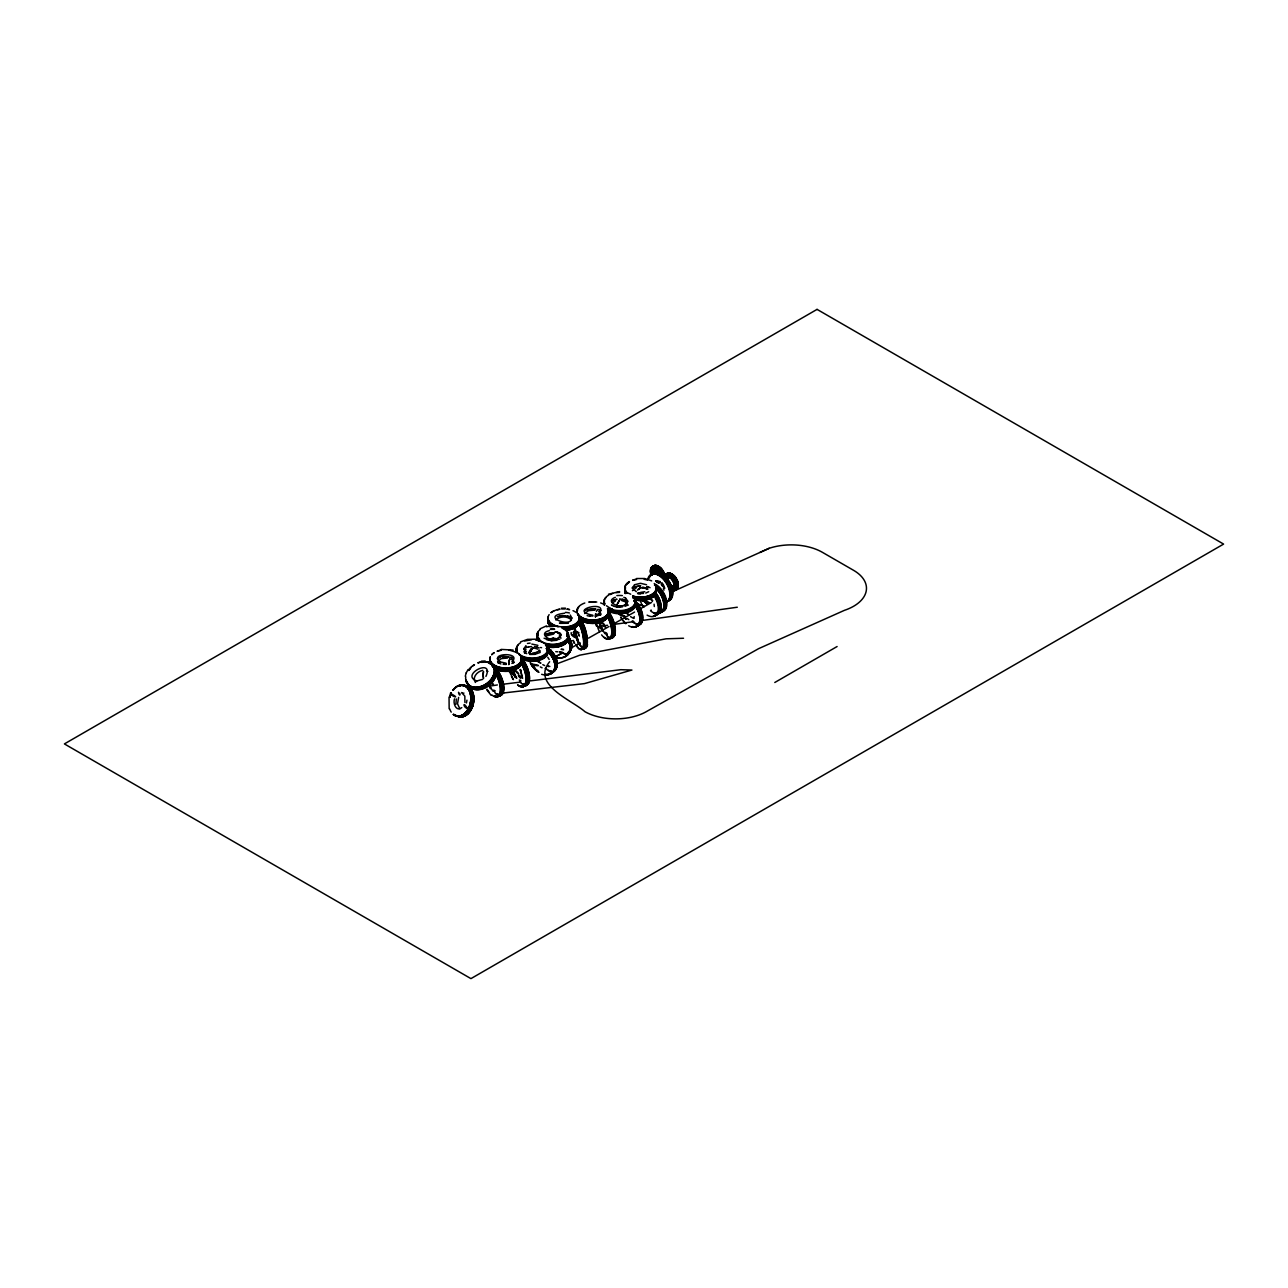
<?xml version="1.0" encoding="UTF-8"?>
<svg xmlns="http://www.w3.org/2000/svg" width="1288" height="1288" viewBox="0 0 1288 1288"><rect width="100%" height="100%" fill="white"/><g stroke="black" fill="none" stroke-linecap="round" stroke-linejoin="round"><path stroke-width="1.5" d="M467.222 687.261L466.53 686.665L466.981 687.47M453.457 714.534A15.826 10.803 -78.4 0 0 468.301 709.221A15.826 10.803 -78.4 0 0 468.091 688.339L468.027 688.275A15.826 10.803 -78.4 0 0 453.199 690.03A15.633 10.674 -78.4 0 1 455.743 687.583M521.527 676.039L521.399 677.681M540.574 647.526L541.588 647.687M646.721 586.99L647.8 587.199L647.091 586.748M493.191 666.685L492.901 666.154A15.633 11.27 -34.7 0 1 490.406 683.992A15.633 11.27 -34.7 0 1 470.233 687.245M616.92 606.761L617.29 603.637M634.002 618.176L634.195 616.549M449.045 697.033L449.158 708.819M454.535 698.821C452.635 703.779 456.66 712.167 461.78 707.611M456.322 698.949L455.855 704.327M464.904 702.443L464.839 696.148L461.668 692.509M466.449 702.99L466.948 700.157M510.177 671.676C515.313 677.005 519.064 678.422 509.163 671.74M595.716 623.794L596.473 626.049L600.836 628.592M556.69 632.231L556.98 632.263M647.027 587.231L647.558 586.716M459.8 693.234C460.669 696.921 458.576 694.296 458.512 692.252M465.258 676.281L466.208 672.899M553.148 647.284L551.2 647.268M659.504 610.979L656.091 613.265M450.43 693.298C451.122 696.534 461.201 699.223 451.267 693.894M458.625 697.452L457.514 703.812L459.8 708.69M555.869 620.027C559.588 616.018 567.477 615.889 571.421 619.931M584.672 613.555L588.519 610.641L594.943 610.126M466.224 672.867L468.075 669.567M485.93 676.393C494.495 657.154 459.494 675.073 476.882 680.966M497.571 661.646L501.257 658.635L507.633 658.023M523.958 651.599L525.955 649.41M632.44 590.677L636.32 587.763M664.028 599.419L664.028 598.598M612.331 602.848L615.358 601.11M539.575 650.569L536.629 652.388M612.202 608.918L608.918 608.274L612.251 609.594L606.423 605.73M608.918 610.077L612.202 611.43L607.34 608.886M549.638 661.71C530.849 684.797 572.242 700.237 584.945 711.701A44.066 25.438 0 0 0 647.252 711.121L758.584 648.669L844.429 610.335A44.066 25.438 0 0 0 853.558 570.31L822.404 552.327A44.066 25.438 0 0 0 769.21 548.286L759.92 552.455M571.18 632.569C570.375 636.964 581.242 640.329 571.518 634.26M586.523 645.739L587.07 644.564M530.157 662.354C530.833 666.604 547.368 666.427 531.702 663.996M525.955 645.61L523.765 649.023L526.406 651.841M511.932 661.613C522.413 651.953 488.281 652.694 500.034 661.887M598.807 613.796C610.56 599.21 566.06 610.045 592.866 615.245M634.598 584.736L632.183 588.085L636.32 591.723M625.566 604.297L627.981 601.432L625.566 598.067M597.165 623.907C593.559 626.338 604.008 627.739 600.836 628.592M557.302 631.684L556.464 632.118M450.478 693.202L451.38 693.008M567.509 653.37L569.151 651.068M540.042 628.818L546.466 625.888M545.951 635.982L553.679 634.05M557.946 638.252L561.021 635.515L560.441 633.149M556.223 656.333L562.003 653.145M638.88 623.489L640.2 622.716M774.78 682.495L837.103 646.528M555.997 656.526L562.904 652.63M571.389 647.832L579.922 643.002M588.471 638.156L608.999 626.532M614.118 623.634L634.565 612.074M641.376 608.21L651.599 602.43M557.221 616.807L562.164 615.567L567.911 616.195M498.118 658.329L497.313 658.748L500.211 657.331M513.381 662.74L514.202 662.322L511.883 663.433M585.396 610.254L584.607 610.673L587.537 609.288M633.197 587.376L632.424 587.779L640.555 585.621M611.8 600.949L616.904 599.162M600.208 614.94L600.997 614.537L595.861 616.276M626.95 605.457L627.739 605.054L625.356 606.117M482.775 679.34L476.85 680.966M549.654 639.17L553.132 638.075M520.561 641.891L527.484 639.363L535.631 639.186M523.701 648.701L526.599 647.284M540.236 652.452L535.55 654.111L529.593 654.24M499.873 657.524C500.855 653.966 517.856 659.504 511.127 657.395M526.261 647.478L529.062 646.624M613.539 635.628L611.381 636.449M597.085 614.569L598.84 613.78M672.642 591.627L769.21 548.286M469.331 707.289L471.038 706.516M608.467 594.219L619.592 591.562M609.788 594.686L612.669 593.414M634.565 584.736L640.555 583.303L646.544 584.736M615.358 597.31C604.153 601.222 619.528 609.53 625.582 604.297M645.755 593.076L648.701 591.707M624.116 605.811L625.34 605.424M527.211 683.171L522.864 683.848M501.531 693.427L499.309 694.2M557.366 663.658L579.809 655.173L666.057 638.816L683.526 638.252M549.348 630.621C537.16 633.438 551.055 643.082 557.978 638.236M559.861 639.138L551.393 640.539L544.067 638.236M468.784 707.965L473.243 706.098L473.099 704.874M468.671 708.126C463.761 709.72 461.941 699.77 467.029 707.692M482.839 670.34C478.331 671.177 473.791 675.186 474.242 680.08M462.424 693.427L463.938 693.073M524.747 640.989L531.606 639.75M599.322 623.086L602.72 623.295L603.991 626.387L605.634 627.143L603.605 623.505L601.238 622.329M536.661 652.372L532.459 653.129M662.354 609.852L660.309 610.061M573.53 632.118L575.446 631.506M573.224 632.585C577.909 627.449 579.954 639.685 579.197 635.177M586.974 609.594L595.426 608.661M634.807 586.716L640.555 585.831M644.789 591.723L640.555 592.383M613.845 600.063L616.614 599.403M559.105 616.276L564.997 615.761M568.25 623.006L559.443 623.086M567.815 623.279L559.845 623.344M551.2 632.601L545.565 634.179L554.033 632.794M556.835 640.297L551.522 640.748L546.514 639.605M598.196 626.58L600.192 627.208M600.015 626.322L607.582 625.276M614.296 624.342L633.841 621.621L634.485 623.151M642.986 620.349L737.283 607.228M497.377 684.942L489.021 686.246L488.683 685.152A15.826 7.116 69.2 0 0 490.406 688.661M503.222 684.218L520.755 682.06M528.627 681.078L620.832 669.696L631.925 670.034L584.494 683.606L503.608 692.976M548.108 665.88L549.879 666.476M501.096 649.41L513.091 650.054M528.74 646.866L531.702 646.576M502.352 656.912L508.309 656.783M535.212 654.352L529.835 654.465M535.132 653.708L529.626 653.805M502.755 657.331L508.261 657.234M589.807 609.369L595.652 609.337M643.179 593.011L637.93 593.011M622.217 606.358L616.968 606.358M636.481 578.521L644.628 578.521L651.68 580.872M616.002 592.625L619.592 592.351M643.533 593.43L637.576 593.43M619.592 607.002L622.587 606.777M562.196 616.228L564.981 616.211M565.158 623.054L562.518 623.07M551.232 633.245L554.017 633.229M554.194 640.072L551.538 640.088M481.422 661.163L485.093 661.002M481.277 662.338L484.626 662.193M549.268 626.612L553.309 626.451M551.731 671.129L550.99 671.145A2.995 1.723 0 0 1 548.559 670.227M604.12 601.335L604.764 604.33L604.12 602.043M561.375 608.21L565.496 608.161M561.649 608.983L565.271 608.95M564.659 613.233C536.871 616.437 578.715 630.621 570.278 615.036M652.372 601.126L649.876 598.356M551.055 650.118L549.123 649.265M655.399 613.346L653.386 612.863M636.964 623.988L634.952 623.505M498.601 694.264L497.152 694.087M531.815 644.064L537.901 645.352M506.071 663.175L500.002 661.871M506.184 663.996L503.511 663.867M503.206 664.286L506.2 664.447M592.721 608.693L595.7 608.902M592.883 616.067L590.242 615.889M563.661 649.78L561.053 649.297L563.355 649.329M637.866 593.671L640.555 593.881M619.592 598.952L625.356 600.063M619.592 599.612L622.217 599.806M616.614 606.777L619.592 607.212M553.115 638.075L557.205 638.88M555.756 651.648L557.801 651.809M514.765 670.211C519.515 676.248 520.642 674.493 514.572 669.68M534.456 646.512L537.515 647.349M534.021 647.977L537.901 649.152M508.824 649.989L515.184 651.937M660.068 610.303C661.952 611.494 667.458 609.272 665.494 607.26M569.618 651.728L569.892 651.648A15.826 12.123 32.8 0 0 567.267 635.419M560.86 651.648L559.443 651.857L563.081 653.29A3.494 2.013 0 0 0 566.253 653.982L568.443 653.885L569.892 650.456M541.652 674.332L545.049 675.121M587.119 615.648L589.904 616.308M644.145 579.278L647.494 580.083M622.297 599.162L627.401 600.949M621.798 600.611L625.582 601.882M614.392 606.407L616.904 607.018M492.885 665.832L492.692 665.767A15.633 11.27 -34.7 0 1 490.1 683.542A15.633 11.27 -34.7 0 1 469.927 686.794M642.487 600.788L649.571 602.752L643.42 600.739M581.564 646.721L579.809 645.401L580.147 643.581M638.204 604.475L643.936 606.02L638.542 604.281M618.417 613.555L620.478 615.423L625.501 616.662L619.254 613.764M567.509 615.922L572.323 618.047M547.754 666.299L548.656 666.653M546.595 668.456L545.146 668.456L548.141 670.34A3.494 2.013 0 0 0 550.958 671.418L553.148 671.628L555.756 668.343M537.804 640.458L541.169 641.746M498.134 694.828L503.592 693.218L503.222 691.946A3.494 2.013 0 0 0 503.045 691.447M536.999 647.059L539.205 647.961M526.776 653.644L524.313 652.63L525.069 653.016M500.903 663.98L497.925 662.676L498.681 663.062M498.118 694.812L496.959 694.329A3.494 2.013 0 0 1 495.091 692.702L493.546 690.159L495.156 690.819M633.632 618.417L630.557 616.646M597.938 609.256L600.884 610.609L600.111 610.206M627.465 592.77L630.718 594.219M623.827 597.31L625.582 598.083M613.845 606.117L611.462 605.054L612.251 605.457M562.164 652.114L563.452 653.129A2.995 1.723 0 0 0 566.173 653.708M542.812 664.656L544.647 665.542M540.252 666.894L542.087 667.796M486.526 670.629L487.927 671.434M577.008 631.587L579.004 632.891M560.86 634.807L558.912 633.712M652.742 600.691L650.295 598.212M651.39 610.19C646.769 610.142 661.903 617.982 659.875 610.496M632.955 620.832C628.447 620.896 643.42 628.56 641.44 621.138M522.735 678.116L520.352 676.103M511.481 659.182L513.783 661.291M627.208 613.7L628.802 614.762L626.258 613.072M627.272 618.546L628.818 619.689M643.678 600.691L647.236 604.12L643.276 600.82M598.727 611.365L600.9 613.507M625.566 601.866L627.981 605.215M559.314 635.853L561.021 638.14M491.195 695.375L486.848 689.982M492.177 683.252L493.449 684.588L491.469 683.348M520.899 680.611L519.322 680.048L520.787 682.463A3.494 2.013 0 0 0 522.654 684.089C524.635 685.425 530.672 684.073 528.74 681.207M537.869 661.243L540.896 663.175L537.434 661.356M537.917 637.158L539.624 639.991M537.837 637.174L539.624 639.267M606.712 633.133L605.038 632.36L606.584 635.048A3.494 2.013 0 0 0 608.355 636.707L610.222 637.48L615.004 635.258M475.594 682.463L474.773 681.561M539.253 650.086L540.171 651.245M607.872 608.564L607.904 608.596A15.826 9.145 0 0 1 597.004 619.898A15.826 9.145 0 0 1 577.539 613.507A15.826 9.145 0 0 0 597.004 619.705A15.826 9.145 0 0 0 608.065 608.467M518.903 675.202L520.803 677.713M518.903 675.733L520.449 677.971M518.323 675.524L519.708 677.552M487.041 689.193L488.909 691.881M662.209 583.19L663.739 585.428M661.871 583.062L664.85 588.23M661.517 583.319L664.302 588.117M661.211 584.35L662.451 586.169M547.77 657.25L549.155 659.456M580.035 643.195C574.995 641.971 586.877 653.064 587.537 644.531M493.014 666.041L493.111 666.17A15.826 11.415 -34.7 0 1 490.615 684.202A15.826 11.415 -34.7 0 1 470.184 687.502M573.337 640.41L574.609 643.211M572.919 640.571L574.19 643.372M520.594 669.567L522.268 677.681L520.352 669.535M520.094 669.937L520.851 672.014M663.401 588.149L663.996 590.162M654.079 604.185L654.32 606.535M607.163 633.986L607.051 635.048A2.995 1.723 0 0 0 607.179 635.467M496.54 693.83A2.995 1.723 0 0 1 496.041 693.508M655.689 584.333A15.826 9.145 60 0 1 666.508 600.16A15.826 9.145 60 0 1 661.291 611.687M656.349 587.731A15.826 9.145 60 0 1 664.544 603.267A15.826 9.145 60 0 1 659.054 612.975M655.125 584.816A15.633 9.032 60 0 1 665.816 600.433A15.826 9.145 60 0 1 660.567 612.106M660.664 611.832A15.633 9.032 60 0 0 665.816 600.433A15.826 9.145 60 0 0 654.964 584.752M654.433 585.042A15.826 9.145 60 0 1 665.252 600.868A15.826 9.145 60 0 1 660.036 612.412M656.88 587.425A15.826 9.145 60 0 1 665.172 604.7A15.826 9.145 60 0 1 656.88 612.396M655.753 588.181A15.633 9.032 60 0 1 663.851 603.525A15.633 9.032 60 0 1 658.426 613.12M655.624 588.149A15.826 9.145 60 0 1 663.819 603.686A15.826 9.145 60 0 1 658.329 613.394M664.85 576.67A7.808 4.508 60 0 1 672.996 579.503A7.808 4.508 60 0 1 673.544 589.389M665.848 576.171A7.487 4.315 60 0 1 673.334 580.486A7.487 4.315 60 0 1 673.334 589.131M666.057 576.428A7.148 4.138 60 0 1 673.64 581.387A7.148 4.138 60 0 1 672.159 589.147M666.315 577.571A6.247 3.606 60 0 1 670.13 577.233M672.352 579.197A6.247 3.606 60 0 1 672.352 588.02M672.304 579.391A5.651 3.268 60 0 1 674.268 585.138A5.651 3.268 60 0 1 671.338 587.296M666.427 578.811A5.651 3.268 60 0 1 671.338 578.376M666.492 578.135A5.651 3.268 60 0 1 672.787 580.808A5.651 3.268 60 0 1 671.95 587.586M666.266 577.877A6.005 3.462 60 0 1 672.932 580.711A6.005 3.462 60 0 1 672.062 587.924M665.107 577.314A7.1 4.106 60 0 1 673.012 580.679A7.1 4.106 60 0 1 671.966 589.196M664.833 577.04A7.487 4.315 60 0 1 672.642 579.761A7.487 4.315 60 0 1 673.157 589.228M664.64 576.734A7.873 4.54 60 0 1 672.851 579.584A7.873 4.54 60 0 1 673.399 589.534A9.064 5.232 60 0 0 676.796 579.858A9.064 5.232 60 0 0 666.154 574.512M652.726 566.72A9.177 5.297 60 0 1 659.182 566.768A9.177 5.297 60 0 1 664.608 575.382A9.177 5.297 60 0 1 674.799 579.632A9.177 5.297 60 0 1 673.544 590.596M673.463 590.645A9.177 5.297 60 0 0 674.799 579.632A9.177 5.297 60 0 0 664.689 575.253M673.415 590.548A9.064 5.232 60 0 0 674.751 579.664A9.064 5.232 60 0 0 664.753 575.334A9.064 5.232 60 0 1 674.751 579.664A9.064 5.232 60 0 1 673.511 590.5M665.043 575.156A9.064 5.232 60 0 1 675.685 580.502A9.064 5.232 60 0 1 672.256 590.178M664.978 575.076A9.177 5.297 60 0 1 675.749 580.469A9.177 5.297 60 0 1 672.288 590.274M672.787 589.872A9.064 5.232 60 0 0 676.216 580.196A9.177 5.297 60 0 0 665.51 574.77A9.064 5.232 60 0 1 676.216 580.196A9.177 5.297 60 0 1 672.803 589.968M666.186 574.384A9.177 5.297 60 0 1 676.941 579.777A9.177 5.297 60 0 1 673.479 589.582M671.112 573.901A7.873 4.54 60 0 1 676.49 578.666M677.375 580.502A7.873 4.54 60 0 1 677.923 582.385M677.375 586.926A7.873 4.54 60 0 1 676.49 587.747M674.542 586.314A5.651 3.268 60 0 1 671.708 586.04M667.715 579.117A5.651 3.268 60 0 1 669.712 576.267M672.384 574.657A7.808 4.508 60 0 1 676.281 578.779A7.1 4.106 60 0 0 671.257 574.593A7.148 4.138 60 0 1 674.912 577.443M677.166 580.614A7.808 4.508 60 0 1 677.713 582.466M676.281 587.795A7.808 4.508 60 0 1 675.137 588.149M674.204 586.684A6.005 3.462 60 0 1 672.078 586.121M670.984 585.316A6.005 3.462 60 0 1 669.953 584.237M667.973 580.115A6.005 3.462 60 0 1 668.408 576.638M674.059 586.378A5.651 3.268 60 0 1 672.062 585.847M671.032 585.09A5.651 3.268 60 0 1 670.066 584.06M668.198 580.18A5.651 3.268 60 0 1 669.229 576.316M672.594 587.022A7.487 4.315 60 0 1 669.953 584.672M671.225 574.223A7.487 4.315 60 0 1 676.329 578.747M677.182 580.502A7.487 4.315 60 0 1 677.697 582.289M672.545 586.732A7.1 4.106 60 0 1 670.034 584.511M677.391 582.24A7.1 4.106 60 0 0 676.892 580.55A7.148 4.138 60 0 1 677.263 582.353M672.384 586.877A7.148 4.138 60 0 1 669.857 584.639M672.417 587.119A7.487 4.315 60 0 1 671.048 586.121M671.048 574.319A7.487 4.315 60 0 1 676.152 578.859M677.005 580.614A7.487 4.315 60 0 1 677.52 582.385M660.164 581.677A7.808 4.508 60 0 1 656.268 581.291M660.164 572.645A7.808 4.508 60 0 0 652.903 567.911A7.808 4.508 60 0 0 651.486 575.334A7.487 4.315 60 0 1 652.823 568.33A7.487 4.315 60 0 1 659.794 572.87A7.1 4.106 60 0 0 653.032 568.636A7.1 4.106 60 0 0 651.744 575.398A7.487 4.315 60 0 1 653 568.217A7.487 4.315 60 0 1 659.971 572.774A7.148 4.138 60 0 0 653.177 568.491A7.148 4.138 60 0 0 651.889 575.301M659.971 581.403A7.487 4.315 60 0 1 656.22 581.033M659.794 581.5A7.487 4.315 60 0 1 656.059 581.13M660.019 581.822A7.873 4.54 60 0 1 656.091 581.419M651.277 575.43A7.873 4.54 60 0 1 652.71 567.96A7.873 4.54 60 0 1 660.019 572.725M658.796 581.419A7.148 4.138 60 0 1 656.268 580.743M658.603 581.468A7.1 4.106 60 0 1 656.091 580.808M660.084 582.933A9.177 5.297 60 0 1 656.848 582.063A9.064 5.232 60 0 0 658.587 582.627M651.229 575.076A9.177 5.297 60 0 1 653.596 566.205A9.177 5.297 60 0 1 662.467 574.062M650.73 572.854A9.064 5.232 60 0 1 654.481 566.253A9.064 5.232 60 0 1 662.483 574.029M658.909 582.546A9.177 5.297 60 0 1 657.234 581.838A9.064 5.232 60 0 0 658.893 582.466M662.853 573.852A9.177 5.297 60 0 0 654.755 565.996A9.177 5.297 60 0 0 650.971 572.661A9.064 5.232 60 0 1 654.771 566.092A9.064 5.232 60 0 1 662.789 573.852M659.198 582.385A9.177 5.297 60 0 1 657.508 581.677A9.064 5.232 60 0 0 659.182 582.289M651.245 568.62A9.177 5.297 60 0 1 656.671 566.269A9.177 5.297 60 0 1 663.127 573.675A9.064 5.232 60 0 0 656.671 566.35A9.064 5.232 60 0 0 651.326 568.684M657.766 581.452A9.064 5.232 60 0 0 659.424 582.16A9.177 5.297 60 0 1 657.766 581.532M651.567 568.539A9.064 5.232 60 0 1 656.928 566.221A9.177 5.297 60 0 1 663.384 573.546A9.064 5.232 60 0 0 656.928 566.221A9.177 5.297 60 0 0 651.486 568.475M654.368 573.643A7.873 4.54 60 0 1 653.805 568.459M659.182 566.801A7.873 4.54 60 0 1 664.56 574.657M654.642 573.611A7.487 4.315 60 0 1 654.111 568.668M662.966 571.035A7.487 4.315 60 0 1 664.334 574.561M654.626 573.707A7.148 4.138 60 0 1 654.127 568.99A6.247 3.606 60 0 1 658.973 571.47M662.596 571.26A7.148 4.138 60 0 1 663.384 572.935M655.029 573.82A6.005 3.462 60 0 1 655.029 568.926M654.884 574.013A5.651 3.268 60 0 1 656.349 568.555M654.69 573.949A6.247 3.606 60 0 1 654.69 568.845M652.871 574.158A9.064 5.232 60 0 1 652.243 572.001M652.871 566.736A9.064 5.232 60 0 1 659.263 566.801A9.064 5.232 60 0 1 664.624 575.317M654.835 572.468A5.651 3.268 60 0 1 655.866 568.604M654.079 569.022A6.247 3.606 60 0 0 652.501 573.466A6.005 3.462 60 0 1 653.982 569.344A6.005 3.462 60 0 1 658.683 571.711M653.064 573.482A5.651 3.268 60 0 1 654.497 569.457A5.651 3.268 60 0 1 658.925 571.679M652.726 573.691A5.651 3.268 60 0 1 654.143 569.65A5.651 3.268 60 0 1 658.587 571.872M651.905 574.818A15.633 9.032 60 0 1 669.293 582.208A15.633 9.032 60 0 1 667.007 600.981M653.724 572.919A15.826 9.145 60 0 1 670.517 583.883A15.826 9.145 60 0 1 667.232 601.061M649.828 576.01A15.633 9.032 60 0 1 666.138 581.677A15.633 9.032 60 0 1 667.216 601.464A15.633 9.032 60 0 0 665.976 581.774A15.633 9.032 60 0 0 649.667 576.106M651.39 574.899A15.826 9.145 60 0 1 669.003 582.385A15.826 9.145 60 0 1 666.685 601.383M650.698 575.285A15.826 9.145 60 0 1 668.311 582.788A15.826 9.145 60 0 1 665.993 601.786M649.249 578.151A15.633 9.032 60 0 1 665.461 579.761A15.633 9.032 60 0 1 667.748 601.158M647.864 578.747A15.826 9.145 60 0 1 664.286 580.373A15.826 9.145 60 0 1 666.604 602.06M608.628 614.247A15.826 9.145 0 0 1 597.004 623.118A15.826 9.145 0 0 1 579.149 618.932A15.826 9.145 0 0 0 597.004 622.941A15.826 9.145 0 0 0 608.628 614.054M608.628 612.798A15.826 9.145 0 0 1 597.004 621.685A15.826 9.145 0 0 1 579.149 617.499M576.976 612.927A15.826 9.145 0 0 1 577.475 610.56M608.065 609.305A15.826 9.145 0 0 1 597.004 620.542A15.826 9.145 0 0 1 577.539 614.151M576.976 611.784A15.826 9.145 0 0 1 577.475 609.417M608.628 612.267A15.826 9.145 0 0 1 597.004 621.154A15.826 9.145 0 0 1 579.149 616.968M576.976 612.396A15.826 9.145 0 0 1 577.475 610.029M608.065 609.111A15.826 9.145 0 0 1 597.004 620.349A15.826 9.145 0 0 1 577.539 613.957M576.976 611.607A15.826 9.145 0 0 1 577.475 609.24M576.976 611.14A15.826 9.145 0 0 1 579.037 606.567M589.952 602.092A15.826 9.145 0 0 1 595.442 602.076M576.976 610.963A15.826 9.145 0 0 1 584.8 603.009M588.6 602.076A15.826 9.145 0 0 1 596.795 602.043M600.627 602.945A15.826 9.145 0 0 1 603.927 604.378M608.628 613.603A15.826 9.145 0 0 1 597.004 622.474A15.826 9.145 0 0 1 579.149 618.288M608.628 613.41A15.826 9.145 0 0 1 597.004 622.281A15.826 9.145 0 0 1 579.149 618.095M634.887 602.237A15.826 9.145 0 0 1 627.514 612.524A15.826 9.145 0 0 1 608.403 611.076M603.766 604.603A15.826 9.145 0 0 1 604.314 602.237M616.839 595.603A15.826 9.145 0 0 1 622.346 595.603M634.887 600.981A15.826 9.145 0 0 1 627.514 611.269A15.826 9.145 0 0 1 608.403 609.82M603.766 603.348A15.826 9.145 0 0 1 604.314 600.981M634.71 601.625A15.633 9.032 0 0 1 627.417 611.784A15.633 9.032 0 0 1 608.548 610.335M603.959 603.959A15.633 9.032 0 0 1 604.491 601.625M633.31 597.648A15.826 9.145 0 0 1 629.236 609.466A15.826 9.145 0 0 1 608.403 608.677M604.314 604.571A15.826 9.145 0 0 1 605.891 597.648M634.71 600.482A15.633 9.032 0 0 1 627.417 610.641A15.633 9.032 0 0 1 608.548 609.208M604.491 605.151A15.633 9.032 0 0 1 604.491 600.482M633.149 597.052A15.633 9.032 0 0 1 629.124 608.725A15.633 9.032 0 0 1 608.548 607.952M604.491 603.895A15.633 9.032 0 0 1 608.548 595.185M607.517 616.823A15.633 6.698 70.4 0 1 611.204 636.111A15.633 6.698 70.4 0 1 601.609 634.871M599.628 631.796A15.633 6.698 70.4 0 1 597.906 628.206M595.378 616.888A15.633 6.698 70.4 0 1 595.62 613.796M596.392 611.414A15.633 6.698 70.4 0 1 597.648 609.916M609.015 616.276A15.633 6.698 70.4 0 1 613.217 632.811A15.633 6.698 70.4 0 1 607.356 638.172M608.387 616.501A15.633 6.698 70.4 0 1 612.589 633.036A15.633 6.698 70.4 0 1 606.729 638.397M607.711 616.743A15.633 6.698 70.4 0 1 611.72 634.743A15.633 6.698 70.4 0 1 603.943 637.158M595.571 616.823A15.633 6.698 70.4 0 1 595.813 613.716M602.462 630.862A15.826 6.778 70.4 0 1 599.371 623.312M608.435 612.573A15.826 6.778 70.4 0 1 614.666 629.011A15.826 6.778 70.4 0 1 610.754 638.365M609.626 615.986A15.826 6.778 70.4 0 1 613.877 632.73A15.826 6.778 70.4 0 1 607.952 638.156M604.99 633.68A15.633 6.698 70.4 0 1 599.934 623.151M608.886 612.541A15.633 6.698 70.4 0 1 615.036 628.769A15.633 6.698 70.4 0 1 611.188 638.011M603.187 630.524A15.633 6.698 70.4 0 1 600.128 623.07M609.095 612.476A15.633 6.698 70.4 0 1 615.229 628.705A15.633 6.698 70.4 0 1 611.381 637.946M579.149 620.027A15.633 9.032 0 0 1 565.963 630.283M549.332 624.922A15.633 9.032 0 0 1 548.141 620.301M565.48 612.38A15.633 9.032 0 0 1 569.441 612.959M579.149 618.578A15.633 9.032 0 0 1 563.242 628.93M551.425 625.501A15.633 9.032 0 0 1 548.141 618.868M579.342 619.174A15.826 9.145 0 0 1 565.996 629.558M549.139 624.133A15.826 9.145 0 0 1 547.947 619.464M579.342 619.818A15.826 9.145 0 0 1 565.996 630.202M549.139 624.777A15.826 9.145 0 0 1 547.947 620.108M579.342 619.367A15.826 9.145 0 0 1 565.996 629.735M549.139 624.326A15.826 9.145 0 0 1 547.947 619.641M578.215 615.133A15.826 9.145 0 0 1 561.858 627.836M551.264 624.439A15.826 9.145 0 0 1 547.947 617.709M579.342 618.031A15.826 9.145 0 0 1 563.226 628.512M551.264 625.05A15.826 9.145 0 0 1 547.947 618.321M578.215 614.94A15.826 9.145 0 0 1 561.858 627.659M551.264 624.245A15.826 9.145 0 0 1 547.947 617.516M578.215 614.489A15.826 9.145 0 0 1 561.858 627.192M557.849 626.612A15.826 9.145 0 0 1 547.947 617.065M550.974 612.669A15.826 9.145 0 0 1 553.84 610.947M557.398 609.723A15.826 9.145 0 0 1 560.022 609.224A15.633 9.032 0 0 0 551.119 612.541M578.022 614.344A15.633 9.032 0 0 1 563.919 626.95A15.633 9.032 0 0 1 549.139 614.601M572.999 610.673A15.633 9.032 0 0 1 575.929 612.315M547.271 649.506A15.826 9.145 0 0 1 540.574 659.939A15.826 9.145 0 0 1 521.382 658.909M516.327 652.549A15.826 9.145 0 0 1 516.697 650.166M527.468 643.469A15.826 9.145 0 0 1 530.157 643.131M547.271 648.057A15.826 9.145 0 0 1 540.574 658.49A15.826 9.145 0 0 1 521.382 657.46M516.327 651.1A15.826 9.145 0 0 1 516.697 648.733M547.271 648.846A15.826 9.145 0 0 1 540.574 659.295A15.826 9.145 0 0 1 521.382 658.265M516.327 651.905A15.826 9.145 0 0 1 516.697 649.522M545.549 644.564A15.826 9.145 0 0 1 540.574 657.17A15.826 9.145 0 0 1 518.742 654.304M517.019 652.131A15.826 9.145 0 0 1 518.13 645.159M545.549 645.352A15.826 9.145 0 0 1 542.248 657.266A15.826 9.145 0 0 1 521.382 656.928M517.019 652.919A15.826 9.145 0 0 1 516.697 648.202M545.549 644.097A15.826 9.145 0 0 1 540.574 656.703A15.826 9.145 0 0 1 518.742 653.837M517.019 651.68A15.826 9.145 0 0 1 520.529 642.76M535.647 640.056A15.826 9.145 0 0 1 542.908 642.261M520.883 659.537A15.826 9.145 0 0 1 514.186 669.985A15.826 9.145 0 0 1 494.995 668.955M520.883 659.359A15.826 9.145 0 0 1 514.186 669.792A15.826 9.145 0 0 1 494.995 668.762M520.883 656.961A15.826 9.145 0 0 1 506.361 668.794A15.826 9.145 0 0 1 490.309 657.637M520.883 658.893A15.826 9.145 0 0 1 512.366 669.905A15.826 9.145 0 0 1 492.354 666.476M490.631 664.302A15.826 9.145 0 0 1 489.939 661.952M520.883 658.715A15.826 9.145 0 0 1 512.366 669.712A15.826 9.145 0 0 1 492.354 666.282M490.631 664.109A15.826 9.145 0 0 1 489.939 661.758M520.883 658.104A15.826 9.145 0 0 1 512.366 669.1A15.826 9.145 0 0 1 492.354 665.671M490.631 663.497A15.826 9.145 0 0 1 489.939 661.147M520.883 657.572A15.826 9.145 0 0 1 512.366 668.569A15.826 9.145 0 0 1 492.354 665.139A15.633 11.27 -34.7 0 1 486.574 685.602A15.633 11.27 -34.7 0 1 466.723 681.288M490.631 662.966A15.826 9.145 0 0 1 489.939 660.615M520.883 656.767A15.826 9.145 0 0 1 506.361 668.601A15.826 9.145 0 0 1 490.309 657.444M519.161 654.143A15.826 9.145 0 0 1 508.422 668.021A15.826 9.145 0 0 1 490.309 656.993M491.742 654.755A15.826 9.145 0 0 1 494.141 652.807M497.313 651.277A15.826 9.145 0 0 1 501.08 650.279M516.52 652.114A15.826 9.145 0 0 1 510.434 667.554A15.826 9.145 0 0 1 490.309 656.799M491.742 654.562A15.826 9.145 0 0 1 494.141 652.614M497.313 651.084A15.826 9.145 0 0 1 501.08 650.102M567.058 634.791A15.633 9.032 0 0 1 563.935 644.66A15.633 9.032 0 0 1 546.949 646.769M537.241 639.685A15.633 9.032 0 0 1 538.175 635.048M550.427 629.446A15.633 9.032 0 0 1 554.516 629.397M567.058 633.342A15.633 9.032 0 0 1 563.935 643.211A15.633 9.032 0 0 1 546.949 645.32M538.368 640.506A15.633 9.032 0 0 1 538.175 633.599M567.251 633.905A15.826 9.145 0 0 1 564.08 643.903A15.826 9.145 0 0 1 546.885 646.029M537.048 638.864A15.826 9.145 0 0 1 537.998 634.163M567.251 634.549A15.826 9.145 0 0 1 564.08 644.547A15.826 9.145 0 0 1 546.885 646.673M537.048 639.508A15.826 9.145 0 0 1 537.998 634.807M550.395 629.14A15.826 9.145 0 0 1 554.532 629.091M567.251 634.099A15.826 9.145 0 0 1 564.08 644.081A15.826 9.145 0 0 1 546.885 646.222M537.048 639.057A15.826 9.145 0 0 1 537.998 634.356M565.126 629.913A15.826 9.145 0 0 1 564.08 641.955A15.826 9.145 0 0 1 543.262 642.937M538.175 639.218A15.826 9.145 0 0 1 537.998 632.231M567.251 632.762A15.826 9.145 0 0 1 564.08 642.76A15.826 9.145 0 0 1 546.885 644.886M538.175 640.023A15.826 9.145 0 0 1 537.998 633.036M565.126 629.462A15.826 9.145 0 0 1 563.597 641.778A15.826 9.145 0 0 1 542.2 641.971A15.826 9.145 0 0 1 540.01 629.687M546.434 626.757A15.826 9.145 0 0 1 558.541 626.644M485.463 661.742A15.633 11.27 -34.7 0 1 488.941 681.867A15.633 11.27 -34.7 0 1 465.87 680.048M468.607 670.227A15.633 11.27 -34.7 0 1 471.247 667.232M472.261 666.347A15.633 11.27 -34.7 0 1 474.467 664.753M478.089 662.934A15.633 11.27 -34.7 0 1 481.841 661.903M485.383 661.613A15.633 11.27 -34.7 0 1 493.739 674.349A15.633 11.27 -34.7 0 1 477.011 687.212A15.633 11.27 -34.7 0 1 465.741 676.715M468.526 670.082A15.633 11.27 -34.7 0 1 474.387 664.624M477.993 662.805A15.633 11.27 -34.7 0 1 481.744 661.774M493.916 667.104A15.633 11.27 -34.7 0 1 484.546 686.23A15.633 11.27 -34.7 0 1 466.465 680.917M489.343 663.32A15.633 11.27 -34.7 0 1 492.016 664.85M485.689 662.064A15.633 11.27 -34.7 0 1 489.166 682.189A15.633 11.27 -34.7 0 1 466.079 680.37M468.832 670.533A15.633 11.27 -34.7 0 1 470.506 668.504M468.027 684.54A15.633 11.27 -34.7 0 1 467.013 681.722M468.333 684.991A15.633 11.27 -34.7 0 1 467.335 682.173M468.252 685.216A15.826 11.415 -34.7 0 1 467.238 682.366M521.608 664.238A15.826 7.116 69.2 0 1 525.874 682.399A15.826 7.116 69.2 0 1 517.599 684.991M513.22 679.549A15.826 7.116 69.2 0 1 511.384 675.942M510.853 674.671A15.826 7.116 69.2 0 1 509.968 672.062M508.696 664.544A15.826 7.116 69.2 0 1 509.774 658.989M520.964 660.599A15.826 7.116 69.2 0 1 527.613 678.696A15.826 7.116 69.2 0 1 521.318 685.876M522.461 663.916A15.826 7.116 69.2 0 1 526.937 680.579A15.826 7.116 69.2 0 1 520.706 686.118M521.801 664.173A15.826 7.116 69.2 0 1 526.067 682.318A15.826 7.116 69.2 0 1 517.792 684.91M513.413 679.484A15.826 7.116 69.2 0 1 511.578 675.878M508.889 664.463A15.826 7.116 69.2 0 1 509.968 658.909M522.268 663.996A15.826 7.116 69.2 0 1 526.744 680.644A15.826 7.116 69.2 0 1 520.513 686.198M515.216 677.391A15.826 7.116 69.2 0 1 513.026 672.368M522.139 660.164A15.826 7.116 69.2 0 1 528.676 676.474A15.826 7.116 69.2 0 1 524.57 685.908M521.511 660.39A15.826 7.116 69.2 0 1 528.048 676.715A15.826 7.116 69.2 0 1 523.958 686.134M515.409 677.327A15.826 7.116 69.2 0 1 513.22 672.288M522.332 660.084A15.826 7.116 69.2 0 1 528.869 676.409A15.826 7.116 69.2 0 1 524.763 685.828M516.52 678.293A15.826 7.116 69.2 0 1 513.268 670.807M522.799 659.907A15.826 7.116 69.2 0 1 529.336 676.232A15.826 7.116 69.2 0 1 525.23 685.651M516.762 678.132A15.633 7.036 69.2 0 1 513.542 670.742M522.96 659.971A15.633 7.036 69.2 0 1 529.416 676.087A15.633 7.036 69.2 0 1 525.375 685.393M566.205 655.801A15.633 11.962 32.8 0 0 568.153 640.764A15.826 12.123 32.8 0 1 555.853 657.814M555.933 657.524A15.633 11.962 32.8 0 0 559.7 657.83A15.633 11.962 32.8 0 1 555.853 657.653A15.826 12.123 32.8 0 0 568.314 640.716M568.072 640.893A15.633 11.962 32.8 0 1 563.13 657.363M568.588 640.281A15.826 12.123 32.8 0 1 566.607 655.511M568.845 639.878A15.826 12.123 32.8 0 1 569.151 652.871L568.877 652.887A15.633 11.962 32.8 0 0 568.684 639.927M568.346 640.458A15.633 11.962 32.8 0 1 568.652 653.29M566.994 635.853A15.826 12.123 32.8 0 1 567.428 654.224M566.784 636.063A15.633 11.962 32.8 0 1 567.219 654.207M568.91 639.589A15.633 11.962 32.8 0 1 566.962 654.61M569.071 639.54A15.826 12.123 32.8 0 1 567.09 654.755M569.763 651.583A15.633 11.962 32.8 0 0 567.058 635.644A15.826 12.123 32.8 0 1 569.924 651.696M567.139 635.515A15.633 11.962 32.8 0 1 569.843 651.454M553.276 671.434A15.633 10.658 48.8 0 0 548.125 652.131A15.826 10.787 48.8 0 1 554.983 667.345A15.826 10.787 48.8 0 1 545.532 674.751M538.69 672.288A15.826 10.787 48.8 0 1 530.543 663.32M528.998 652.968A15.826 10.787 48.8 0 1 532.298 648.347M547.062 649.458A15.826 10.787 48.8 0 1 552.359 672.658M546.659 649.812A15.826 10.787 48.8 0 1 555.547 664.044A15.826 10.787 48.8 0 1 549.251 674.107M538.143 671.064A15.826 10.787 48.8 0 1 536.033 669.341M533.264 666.282A15.826 10.787 48.8 0 0 535.051 668.391A15.633 10.658 48.8 0 1 533.377 666.218M529.561 652.469A15.826 10.787 48.8 0 1 532.862 647.864M548.334 651.905A15.826 10.787 48.8 0 1 555.112 667.232A15.826 10.787 48.8 0 1 545.661 674.638M538.819 672.175A15.826 10.787 48.8 0 1 530.656 663.207M529.126 652.855A15.826 10.787 48.8 0 1 532.427 648.234M548.688 651.648A15.633 10.658 48.8 0 1 549.171 673.93M529.722 652.565A15.633 10.658 48.8 0 1 532.974 648.009M548.608 674.429A15.633 10.658 48.8 0 1 545.484 674.574M535.55 669.728A15.633 10.658 48.8 0 1 530.672 663.304M530.398 650.424A15.633 10.658 48.8 0 1 532.411 648.508A15.633 10.658 48.8 0 0 529.288 652.952M551.393 673.238A15.633 10.658 48.8 0 1 545.613 674.461M534.713 668.665A15.633 10.658 48.8 0 1 532.942 666.604M548.253 652.018A15.633 10.658 48.8 0 1 553.405 671.322M530.753 651.438A15.826 10.787 48.8 0 1 531.992 648.766M553.244 671.869A15.826 10.787 48.8 0 0 546.869 647.945A15.826 10.787 48.8 0 1 553.132 671.982M530.898 651.535A15.633 10.658 48.8 0 1 532.137 648.911M546.692 648.186A15.633 10.658 48.8 0 1 553.003 671.837A15.633 10.658 48.8 0 0 546.82 648.073M549.107 651.277A15.633 10.658 48.8 0 1 552.23 672.497M546.289 648.556A15.633 10.658 48.8 0 1 556.078 662.74A15.633 10.658 48.8 0 1 549.944 673.254M546.321 648.411A15.826 10.787 48.8 0 1 556.239 662.789A15.826 10.787 48.8 0 1 550.024 673.431M530.865 651.326A15.826 10.787 48.8 0 1 532.121 648.653M553.566 671.338A15.633 10.658 48.8 0 0 547.255 647.703A15.826 10.787 48.8 0 1 553.695 671.499M495.912 674.526A15.633 7.036 69.2 0 1 500.13 692.445A15.633 7.036 69.2 0 1 491.952 695.005M483.403 671.724A15.633 7.036 69.2 0 0 483.499 678.406A15.633 7.036 69.2 0 1 483.596 671.644M495.317 670.79A15.826 7.116 69.2 0 1 501.966 688.871A15.826 7.116 69.2 0 1 495.671 696.067M495.027 696.116A15.633 7.036 69.2 0 0 501.177 690.642A15.633 7.036 69.2 0 0 496.766 674.204A15.826 7.116 69.2 0 1 501.096 690.835A15.826 7.116 69.2 0 1 494.866 696.373M496.105 674.445A15.633 7.036 69.2 0 1 500.517 690.899A15.633 7.036 69.2 0 1 494.367 696.373M496.46 670.468A15.633 7.036 69.2 0 1 502.916 686.601A15.633 7.036 69.2 0 1 498.875 695.906M495.832 670.71A15.633 7.036 69.2 0 1 502.304 686.826A15.633 7.036 69.2 0 1 498.247 696.132M496.685 670.259A15.826 7.116 69.2 0 1 503.222 686.585A15.826 7.116 69.2 0 1 499.116 696.019M497.12 670.227A15.633 7.036 69.2 0 1 503.672 688.098A15.633 7.036 69.2 0 1 497.474 695.182M490.921 688.388A15.633 7.036 69.2 0 1 489.118 684.83M497.313 670.146A15.633 7.036 69.2 0 1 503.866 688.017A15.633 7.036 69.2 0 1 497.667 695.118M493.207 691.35A15.633 7.036 69.2 0 1 489.311 684.749M656.188 591.45A15.633 9.032 0 0 1 636.514 600.176A15.826 9.145 0 0 0 656.397 591.256M624.922 591.45A15.633 9.032 0 0 1 625.453 589.115M656.188 590.017A15.633 9.032 0 0 1 632.746 597.825M625.453 592.351A15.633 9.032 0 0 1 625.453 587.666M655.85 586.507A15.826 9.145 0 0 1 650.199 596.119A15.826 9.145 0 0 1 632.633 596.795M626.854 593.446A15.826 9.145 0 0 1 625.26 586.507M625.26 593.623A15.826 9.145 0 0 1 625.26 588.906M656.397 590.806A15.826 9.145 0 0 1 636.465 599.644M625.26 593.172A15.826 9.145 0 0 1 625.26 588.439M656.188 590.612A15.633 9.032 0 0 1 636.514 599.339M625.453 592.947A15.633 9.032 0 0 1 625.453 588.278M655.656 587.135A15.633 9.032 0 0 1 650.07 596.634A15.633 9.032 0 0 1 632.746 597.294M625.453 591.82A15.633 9.032 0 0 1 625.453 587.135M655.85 586.314A15.826 9.145 0 0 1 650.199 595.942A15.826 9.145 0 0 1 632.633 596.602M626.854 593.253A15.826 9.145 0 0 1 625.26 586.314M626.854 584.108A15.826 9.145 0 0 1 629.365 582.224M655.656 585.895A15.633 9.032 0 0 1 650.07 595.394A15.633 9.032 0 0 1 632.746 596.038M627.014 592.738A15.633 9.032 0 0 1 629.494 581.838M632.746 580.405A15.633 9.032 0 0 1 636.514 579.503M654.272 583.464A15.826 9.145 0 0 1 651.76 594.493A15.826 9.145 0 0 1 632.633 595.958M626.854 592.609A15.826 9.145 0 0 1 629.365 581.564M632.633 580.115A15.826 9.145 0 0 1 636.465 579.214M643.742 607.292A15.633 9.032 60 0 1 642.261 605.006M641.601 603.814A15.633 9.032 60 0 1 640.506 601.351M647.22 586.507A15.633 9.032 60 0 1 650.07 587.731M655.608 592.625A15.633 9.032 60 0 1 655.608 614.746M642.31 587.537A15.633 9.032 60 0 1 647.832 589.019M653.37 616.034A15.633 9.032 60 0 0 655.656 597.278A15.826 9.145 60 0 1 653.274 616.308M655.045 592.947A15.633 9.032 60 0 1 655.045 615.068M655.431 592.721A15.633 9.032 60 0 1 657.733 614.135M639.122 589.163A15.826 9.145 60 0 1 640.909 587.505M655.238 594.332A15.826 9.145 60 0 1 654.417 615.648M638.784 589.566A15.633 9.032 60 0 1 640.539 587.94M654.707 594.686A15.633 9.032 60 0 1 653.885 615.728M642.084 587.457A15.826 9.145 60 0 1 647.671 588.954M653.531 595.314A15.826 9.145 60 0 1 657.798 612.251A15.826 9.145 60 0 1 647.107 615.133M637.415 590.146A15.826 9.145 60 0 1 647.107 589.276M626.049 619.109A15.826 9.145 60 0 1 623.73 615.712M634.533 600.321A15.826 9.145 60 0 1 642.744 615.857A15.826 9.145 60 0 1 637.238 625.566M635 604.458A15.826 9.145 60 0 1 640.506 620.526A15.826 9.145 60 0 1 632.295 626.596M625.952 619.093A15.633 9.032 60 0 1 623.65 615.745M634.34 600.546A15.633 9.032 60 0 1 642.438 615.889A15.633 9.032 60 0 1 636.996 625.485M633.938 600.788A15.633 9.032 60 0 1 642.036 616.131A15.633 9.032 60 0 1 636.61 625.71M633.809 600.739A15.826 9.145 60 0 1 642.02 616.276A15.826 9.145 60 0 1 636.514 625.984M635.982 603.895A15.826 9.145 60 0 1 635.982 626.29M635.531 604.169A15.826 9.145 60 0 1 635.531 626.548M634.839 604.555A15.826 9.145 60 0 1 640.345 620.623A15.826 9.145 60 0 1 632.134 626.692M631.7 626.741A15.633 9.032 60 0 0 639.814 620.752A15.633 9.032 60 0 0 634.372 604.893A15.826 9.145 60 0 1 639.492 622.442A15.826 9.145 60 0 1 628.673 625.775M625.984 623.44A15.633 9.032 60 0 1 623.312 620.623M622.506 619.56A15.633 9.032 60 0 1 621.025 617.274M618.159 603.283A15.633 9.032 60 0 1 619.27 600.836M625.775 623.666A15.826 9.145 60 0 1 620.768 617.419M617.87 603.251A15.826 9.145 60 0 1 618.981 600.788M578.135 640.152A15.633 5.023 76.1 0 1 575.269 628.528M581.226 620.478A15.633 5.023 76.1 0 1 587.167 637.946A15.633 5.023 76.1 0 1 584.301 648.444M579.6 620.719A15.826 5.088 76.1 0 1 585.782 640.281A15.826 5.088 76.1 0 1 581.21 648.299M574.818 635.515A15.826 5.088 76.1 0 1 574.19 632.827M579.922 623.65A15.826 5.088 76.1 0 1 584.543 642.358A15.826 5.088 76.1 0 1 579.922 648.621M579.407 643.485A15.633 5.023 76.1 0 1 575.06 628.576M581.001 620.526A15.633 5.023 76.1 0 1 586.958 638.011A15.633 5.023 76.1 0 1 584.092 648.492M578.876 643.726A15.826 5.088 76.1 0 1 574.464 628.657M580.486 620.494A15.826 5.088 76.1 0 1 586.523 638.188A15.826 5.088 76.1 0 1 583.609 648.814M578.682 643.662A15.633 5.023 76.1 0 1 574.335 628.769M580.276 620.703A15.633 5.023 76.1 0 1 586.233 638.188A15.633 5.023 76.1 0 1 583.351 648.685M579.004 620.864A15.826 5.088 76.1 0 1 585.187 640.426A15.826 5.088 76.1 0 1 580.614 648.444M574.223 635.66A15.826 5.088 76.1 0 1 573.595 632.971M579.713 623.698A15.826 5.088 76.1 0 1 584.333 642.406A15.826 5.088 76.1 0 1 579.713 648.669M579.197 623.827A15.826 5.088 76.1 0 1 583.609 645.594A15.826 5.088 76.1 0 1 575.978 644.451M578.988 623.875A15.826 5.088 76.1 0 1 583.4 645.658A15.826 5.088 76.1 0 1 575.752 644.499M458.48 685.908A15.633 10.674 -78.4 0 1 470.893 700.141A15.633 10.674 -78.4 0 1 456.016 715.774M449.915 697.227A15.633 10.674 -78.4 0 1 451.299 693.443M453.118 690.126A15.633 10.674 -78.4 0 1 467.834 688.468A15.633 10.674 -78.4 0 1 468.027 709.076A15.633 10.674 -78.4 0 1 453.36 714.325M451.138 693.411A15.633 10.674 -78.4 0 0 449.754 697.194A15.826 10.803 -78.4 0 1 451.203 693.346M453.038 689.982A15.826 10.803 -78.4 0 1 467.93 688.307A15.826 10.803 -78.4 0 1 468.14 709.173A15.826 10.803 -78.4 0 1 453.279 714.502M451.219 712.119A15.826 10.803 -78.4 0 1 449.737 708.964M449.625 697.146A15.826 10.803 -78.4 0 1 451.025 693.314M459.558 685.941A15.826 10.803 -78.4 0 1 471.859 702.411A15.826 10.803 -78.4 0 1 454.551 714.76M459.027 685.844A15.826 10.803 -78.4 0 1 471.328 702.298A15.826 10.803 -78.4 0 1 454.02 714.647M458.882 685.989A15.633 10.674 -78.4 0 1 471.022 702.25A15.633 10.674 -78.4 0 1 453.94 714.438M463.439 685.474A15.826 10.803 -78.4 0 1 472.857 702.604A15.826 10.803 -78.4 0 1 458.238 716.418M458.061 716.386A15.826 10.803 -78.4 0 0 472.857 702.604A15.826 10.803 -78.4 0 0 463.616 685.506M466.192 686.053A15.633 10.674 -78.4 0 1 472.294 704.584A15.633 10.674 -78.4 0 1 458.109 716.192M462.424 685.458A15.633 10.674 -78.4 0 1 471.295 704.391A15.633 10.674 -78.4 0 1 454.632 714.582M457.578 716.096A15.633 10.674 -78.4 0 0 472.197 702.491A15.633 10.674 -78.4 0 0 462.891 685.554A15.826 10.803 -78.4 0 1 472.326 702.507A15.826 10.803 -78.4 0 1 457.53 716.273M463.6 685.699A15.633 10.674 -78.4 0 1 472.889 702.62A15.633 10.674 -78.4 0 1 458.286 716.225M458.641 716.498A15.826 10.803 -78.4 0 0 473.421 702.733A15.826 10.803 -78.4 0 0 464.002 685.586A15.826 10.803 -78.4 0 1 473.598 702.765A15.826 10.803 -78.4 0 1 458.802 716.531M466.755 686.166A15.633 10.674 -78.4 0 1 472.857 704.713A15.633 10.674 -78.4 0 1 458.85 716.353M458.689 716.321A15.633 10.674 -78.4 0 0 472.857 704.713A15.633 10.674 -78.4 0 0 466.916 686.198M817.059 309.378L64.4 743.917L470.941 978.622L1223.6 544.083L817.059 309.378M676.023 580.308A9.177 5.297 60 0 0 665.268 574.915A9.064 5.232 60 0 1 675.975 580.325A9.177 5.297 60 0 1 672.561 590.113A9.064 5.232 60 0 0 675.975 580.325M676.651 579.954A9.177 5.297 60 0 0 665.88 574.561A9.064 5.232 60 0 1 676.586 579.97A9.177 5.297 60 0 1 673.173 589.759A9.064 5.232 60 0 0 676.586 579.97M658.039 566.382A9.177 5.297 60 0 0 651.776 568.314A9.064 5.232 60 0 1 658.039 566.479A9.064 5.232 60 0 1 664.238 575.543A9.177 5.297 60 0 0 658.039 566.382M569.505 609.61A15.826 9.145 0 0 0 566.865 609.16A15.633 9.032 0 0 1 569.441 609.53M559.105 633.036A15.633 11.962 32.8 0 0 555.305 631.861A15.633 11.962 32.8 0 1 559.024 633.165M559.072 633.02A15.826 12.123 32.8 0 0 555.225 631.828A15.826 12.123 32.8 0 1 559.153 632.891"/></g></svg>
